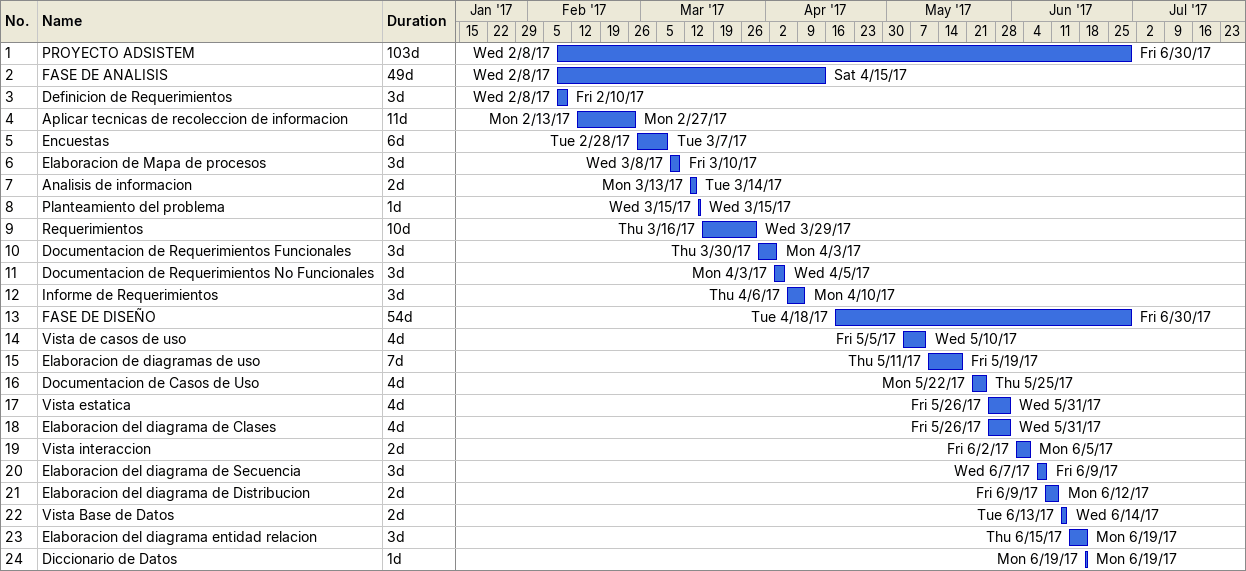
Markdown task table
| ID | Task | Duration | Start | Finish |
|---|---|---|---|---|
| 1 | PROYECTO ADSISTEM | 103d | 2017-02-08 | 2017-06-30 |
| 2 | FASE DE ANALISIS | 49d | 2017-02-08 | 2017-04-15 |
| 3 | Definicion de Requerimientos | 3d | 2017-02-08 | 2017-02-10 |
| 4 | Aplicar tecnicas de recoleccion de informacion | 11d | 2017-02-13 | 2017-02-27 |
| 5 | Encuestas | 6d | 2017-02-28 | 2017-03-07 |
| 6 | Elaboracion de Mapa de procesos | 3d | 2017-03-08 | 2017-03-10 |
| 7 | Analisis de informacion | 2d | 2017-03-13 | 2017-03-14 |
| 8 | Planteamiento del problema | 1d | 2017-03-15 | 2017-03-15 |
| 9 | Requerimientos | 10d | 2017-03-16 | 2017-03-29 |
| 10 | Documentacion de Requerimientos Funcionales | 3d | 2017-03-30 | 2017-04-03 |
| 11 | Documentacion de Requerimientos No Funcionales | 3d | 2017-04-03 | 2017-04-05 |
| 12 | Informe de Requerimientos | 3d | 2017-04-06 | 2017-04-10 |
| 13 | FASE DE DISEÑO | 54d | 2017-04-18 | 2017-06-30 |
| 14 | Vista de casos de uso | 4d | 2017-05-05 | 2017-05-10 |
| 15 | Elaboracion de diagramas de uso | 7d | 2017-05-11 | 2017-05-19 |
| 16 | Documentacion de Casos de Uso | 4d | 2017-05-22 | 2017-05-25 |
| 17 | Vista estatica | 4d | 2017-05-26 | 2017-05-31 |
| 18 | Elaboracion del diagrama de Clases | 4d | 2017-05-26 | 2017-05-31 |
| 19 | Vista interaccion | 2d | 2017-06-02 | 2017-06-05 |
| 20 | Elaboracion del diagrama de Secuencia | 3d | 2017-06-07 | 2017-06-09 |
| 21 | Elaboracion del diagrama de Distribucion | 2d | 2017-06-09 | 2017-06-12 |
| 22 | Vista Base de Datos | 2d | 2017-06-13 | 2017-06-14 |
| 23 | Elaboracion del diagrama entidad relacion | 3d | 2017-06-15 | 2017-06-19 |
| 24 | Diccionario de Datos | 1d | 2017-06-19 | 2017-06-19 |
